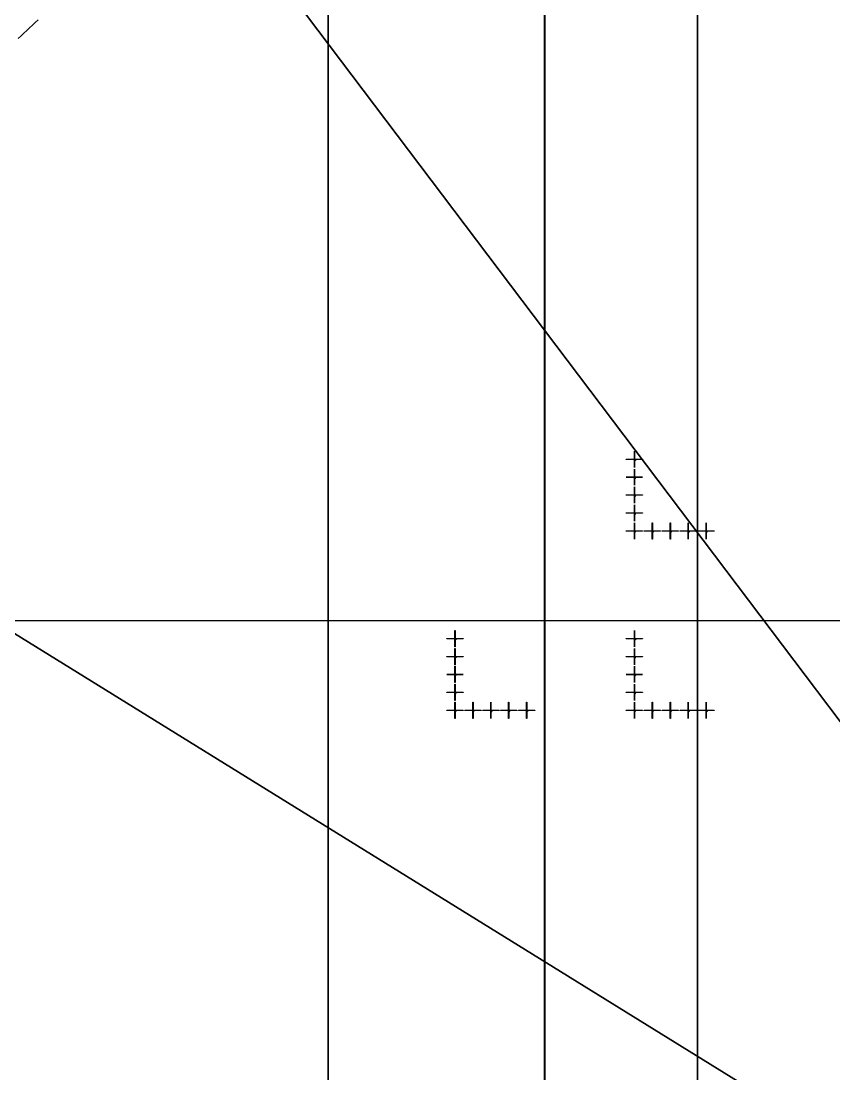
# Model space of a CAD drawing. Extents: x -25400 to 25400, y -24113 to 25400.
# Drawn here: x -15848 to -6775, y 4942 to 16697 of the extents above; entities that cross this region are included whole.
import ezdxf

# ---------------------------------------------------------------- set-up
doc = ezdxf.new("R2010")
doc.units = 0
for name, color, linetype in [('L0D0', 1, 'CONTINUOUS'), ('L1D0', 2, 'CONTINUOUS'), ('L3D0', 3, 'CONTINUOUS')]:
    doc.layers.add(name, color=color, linetype=linetype)

msp = doc.modelspace()

# ---------------------------------------------------------------- linework, layer by layer
at = {"layer": 'L0D0'}
for points in [[(-8299.673, -24005.737), (-8299.673, 24005.737)], [(-12421.944, 22155.255), (-12421.944, -22155.255)], [(-12421.944, -22155.255), (-12421.944, 22155.255), (-8299.673, 22155.255), (-8299.673, -24005.737)], [(-13800.333, 18274.595), (0, 0), (-19469.972, 12055.297)], [(0, 0), (-13800.333, 18274.595)], [(-15879.032, 16500.495), (-15847.729, 16530.562), (-15816.369, 16560.57), (-15784.952, 16590.518), (-15753.478, 16620.407), (-15721.948, 16650.236), (-15690.361, 16680.005), (-15658.718, 16709.714)], [(-19469.972, 12055.297), (0, 0)]]:
    msp.add_lwpolyline(points, dxfattribs=at)
at = {"layer": 'L1D0'}
for points in [[(-9002.75, 11812.5), (-9002.75, 11895.5), (-9000.25, 11895.5), (-9000.25, 11812.5)], [(-9092.5, 11803.25), (-9092.5, 11805.75), (-9009.5, 11805.75), (-9009.5, 11803.25)], [(-9001.7, 11799.5), (-9001.7, 11804.3), (-9006.5, 11804.3), (-9006.5, 11804.7), (-9001.7, 11804.7), (-9001.7, 11809.5), (-9001.3, 11809.5), (-9001.3, 11804.7), (-8996.5, 11804.7), (-8996.5, 11804.3), (-9001.3, 11804.3), (-9001.3, 11799.5)], [(-9002.75, 11713.5), (-9002.75, 11796.5), (-9000.25, 11796.5), (-9000.25, 11713.5)], [(-8995.5, 11793.944), (-8995.5, 11797.5), (-8991.056, 11797.5), (-8991.056, 11796.611), (-8994.611, 11796.611), (-8994.611, 11794.833), (-8991.944, 11794.833), (-8991.944, 11793.944)], [(-8995.5, 11791.278), (-8995.5, 11792.167), (-8991.944, 11792.167), (-8991.944, 11791.278)], [(-8993.5, 11803.25), (-8993.5, 11805.75), (-8910.5, 11805.75), (-8910.5, 11803.25)], [(-8991.944, 11792.167), (-8991.944, 11793.944), (-8991.056, 11793.944), (-8991.056, 11792.167)], [(-9002.75, 11612.5), (-9002.75, 11695.5), (-9000.25, 11695.5), (-9000.25, 11612.5)], [(-9092.5, 11603.25), (-9092.5, 11605.75), (-9009.5, 11605.75), (-9009.5, 11603.25)], [(-9001.7, 11599.5), (-9001.7, 11604.3), (-9006.5, 11604.3), (-9006.5, 11604.7), (-9001.7, 11604.7), (-9001.7, 11609.5), (-9001.3, 11609.5), (-9001.3, 11604.7), (-8996.5, 11604.7), (-8996.5, 11604.3), (-9001.3, 11604.3), (-9001.3, 11599.5)], [(-9002.75, 11513.5), (-9002.75, 11596.5), (-9000.25, 11596.5), (-9000.25, 11513.5)], [(-8992.833, 11591.278), (-8992.833, 11593.056), (-8995.5, 11593.056), (-8995.5, 11594.833), (-8994.611, 11594.833), (-8994.611, 11593.944), (-8992.833, 11593.944), (-8992.833, 11596.611), (-8993.722, 11596.611), (-8993.722, 11597.5), (-8991.944, 11597.5), (-8991.944, 11593.944), (-8991.056, 11593.944), (-8991.056, 11593.056), (-8991.944, 11593.056), (-8991.944, 11591.278)], [(-8994.611, 11594.833), (-8994.611, 11596.611), (-8993.722, 11596.611), (-8993.722, 11594.833)], [(-8993.5, 11603.25), (-8993.5, 11605.75), (-8910.5, 11605.75), (-8910.5, 11603.25)], [(-9092.5, 11403.25), (-9092.5, 11405.75), (-9009.5, 11405.75), (-9009.5, 11403.25)], [(-9001.7, 11399.5), (-9001.7, 11404.3), (-9006.5, 11404.3), (-9006.5, 11404.7), (-9001.7, 11404.7), (-9001.7, 11409.5), (-9001.3, 11409.5), (-9001.3, 11404.7), (-8996.5, 11404.7), (-8996.5, 11404.3), (-9001.3, 11404.3), (-9001.3, 11399.5)], [(-9002.75, 11412.5), (-9002.75, 11495.5), (-9000.25, 11495.5), (-9000.25, 11412.5)], [(-8993.5, 11403.25), (-8993.5, 11405.75), (-8910.5, 11405.75), (-8910.5, 11403.25)], [(-9002.75, 11313.5), (-9002.75, 11396.5), (-9000.25, 11396.5), (-9000.25, 11313.5)], [(-9002.75, 11212.5), (-9002.75, 11295.5), (-9000.25, 11295.5), (-9000.25, 11212.5)], [(-8995.5, 11396.611), (-8995.5, 11397.5), (-8991.944, 11397.5), (-8991.944, 11396.611)], [(-8995.5, 11391.278), (-8995.5, 11392.167), (-8991.944, 11392.167), (-8991.944, 11391.278)], [(-8994.611, 11393.944), (-8994.611, 11394.833), (-8991.944, 11394.833), (-8991.944, 11393.944)], [(-8991.944, 11394.833), (-8991.944, 11396.611), (-8991.056, 11396.611), (-8991.056, 11394.833)], [(-8991.944, 11392.167), (-8991.944, 11393.944), (-8991.056, 11393.944), (-8991.056, 11392.167)], [(-9092.5, 11203.25), (-9092.5, 11205.75), (-9009.5, 11205.75), (-9009.5, 11203.25)], [(-9001.7, 11199.5), (-9001.7, 11204.3), (-9006.5, 11204.3), (-9006.5, 11204.7), (-9001.7, 11204.7), (-9001.7, 11209.5), (-9001.3, 11209.5), (-9001.3, 11204.7), (-8996.5, 11204.7), (-8996.5, 11204.3), (-9001.3, 11204.3), (-9001.3, 11199.5)], [(-9002.75, 11113.5), (-9002.75, 11196.5), (-9000.25, 11196.5), (-9000.25, 11113.5)], [(-8995.5, 11195.722), (-8995.5, 11196.611), (-8994.611, 11196.611), (-8994.611, 11195.722)], [(-8995.5, 11191.278), (-8995.5, 11193.056), (-8994.611, 11193.056), (-8994.611, 11192.167), (-8991.056, 11192.167), (-8991.056, 11191.278)], [(-8994.611, 11196.611), (-8994.611, 11197.5), (-8991.944, 11197.5), (-8991.944, 11196.611)], [(-8994.611, 11193.056), (-8994.611, 11193.944), (-8992.833, 11193.944), (-8992.833, 11193.056)], [(-8993.5, 11203.25), (-8993.5, 11205.75), (-8910.5, 11205.75), (-8910.5, 11203.25)], [(-8992.833, 11193.944), (-8992.833, 11194.833), (-8991.944, 11194.833), (-8991.944, 11193.944)], [(-8991.944, 11194.833), (-8991.944, 11196.611), (-8991.056, 11196.611), (-8991.056, 11194.833)], [(-9002.75, 11012.5), (-9002.75, 11095.5), (-9000.25, 11095.5), (-9000.25, 11012.5)], [(-8802.75, 11012.5), (-8802.75, 11095.5), (-8800.25, 11095.5), (-8800.25, 11012.5)], [(-8602.75, 11012.5), (-8602.75, 11095.5), (-8600.25, 11095.5), (-8600.25, 11012.5)], [(-8402.75, 11012.5), (-8402.75, 11095.5), (-8400.25, 11095.5), (-8400.25, 11012.5)], [(-8202.75, 11012.5), (-8202.75, 11095.5), (-8200.25, 11095.5), (-8200.25, 11012.5)], [(-9092.5, 11003.25), (-9092.5, 11005.75), (-9009.5, 11005.75), (-9009.5, 11003.25)], [(-9001.7, 10999.5), (-9001.7, 11004.3), (-9006.5, 11004.3), (-9006.5, 11004.7), (-9001.7, 11004.7), (-9001.7, 11009.5), (-9001.3, 11009.5), (-9001.3, 11004.7), (-8996.5, 11004.7), (-8996.5, 11004.3), (-9001.3, 11004.3), (-9001.3, 10999.5)], [(-9002.75, 10913.5), (-9002.75, 10996.5), (-9000.25, 10996.5), (-9000.25, 10913.5)], [(-8994.611, 10991.278), (-8994.611, 10992.167), (-8993.722, 10992.167), (-8993.722, 10995.722), (-8994.611, 10995.722), (-8994.611, 10996.611), (-8993.722, 10996.611), (-8993.722, 10997.5), (-8992.833, 10997.5), (-8992.833, 10992.167), (-8991.944, 10992.167), (-8991.944, 10991.278)], [(-8993.5, 11003.25), (-8993.5, 11005.75), (-8910.5, 11005.75), (-8910.5, 11003.25)], [(-8892.5, 11003.25), (-8892.5, 11005.75), (-8809.5, 11005.75), (-8809.5, 11003.25)], [(-8801.7, 10999.5), (-8801.7, 11004.3), (-8806.5, 11004.3), (-8806.5, 11004.7), (-8801.7, 11004.7), (-8801.7, 11009.5), (-8801.3, 11009.5), (-8801.3, 11004.7), (-8796.5, 11004.7), (-8796.5, 11004.3), (-8801.3, 11004.3), (-8801.3, 10999.5)], [(-8802.75, 10913.5), (-8802.75, 10996.5), (-8800.25, 10996.5), (-8800.25, 10913.5)], [(-8795.5, 10995.722), (-8795.5, 10996.611), (-8794.611, 10996.611), (-8794.611, 10995.722)], [(-8795.5, 10991.278), (-8795.5, 10993.056), (-8794.611, 10993.056), (-8794.611, 10992.167), (-8791.056, 10992.167), (-8791.056, 10991.278)], [(-8794.611, 10996.611), (-8794.611, 10997.5), (-8791.944, 10997.5), (-8791.944, 10996.611)], [(-8794.611, 10993.056), (-8794.611, 10993.944), (-8792.833, 10993.944), (-8792.833, 10993.056)], [(-8793.5, 11003.25), (-8793.5, 11005.75), (-8710.5, 11005.75), (-8710.5, 11003.25)], [(-8792.833, 10993.944), (-8792.833, 10994.833), (-8791.944, 10994.833), (-8791.944, 10993.944)], [(-8791.944, 10994.833), (-8791.944, 10996.611), (-8791.056, 10996.611), (-8791.056, 10994.833)], [(-8692.5, 11003.25), (-8692.5, 11005.75), (-8609.5, 11005.75), (-8609.5, 11003.25)], [(-8601.7, 10999.5), (-8601.7, 11004.3), (-8606.5, 11004.3), (-8606.5, 11004.7), (-8601.7, 11004.7), (-8601.7, 11009.5), (-8601.3, 11009.5), (-8601.3, 11004.7), (-8596.5, 11004.7), (-8596.5, 11004.3), (-8601.3, 11004.3), (-8601.3, 10999.5)], [(-8602.75, 10913.5), (-8602.75, 10996.5), (-8600.25, 10996.5), (-8600.25, 10913.5)], [(-8595.5, 10996.611), (-8595.5, 10997.5), (-8591.944, 10997.5), (-8591.944, 10996.611)], [(-8595.5, 10991.278), (-8595.5, 10992.167), (-8591.944, 10992.167), (-8591.944, 10991.278)], [(-8594.611, 10993.944), (-8594.611, 10994.833), (-8591.944, 10994.833), (-8591.944, 10993.944)], [(-8593.5, 11003.25), (-8593.5, 11005.75), (-8510.5, 11005.75), (-8510.5, 11003.25)], [(-8591.944, 10994.833), (-8591.944, 10996.611), (-8591.056, 10996.611), (-8591.056, 10994.833)], [(-8591.944, 10992.167), (-8591.944, 10993.944), (-8591.056, 10993.944), (-8591.056, 10992.167)], [(-8492.5, 11003.25), (-8492.5, 11005.75), (-8409.5, 11005.75), (-8409.5, 11003.25)], [(-8401.7, 10999.5), (-8401.7, 11004.3), (-8406.5, 11004.3), (-8406.5, 11004.7), (-8401.7, 11004.7), (-8401.7, 11009.5), (-8401.3, 11009.5), (-8401.3, 11004.7), (-8396.5, 11004.7), (-8396.5, 11004.3), (-8401.3, 11004.3), (-8401.3, 10999.5)], [(-8402.75, 10913.5), (-8402.75, 10996.5), (-8400.25, 10996.5), (-8400.25, 10913.5)], [(-8392.833, 10991.278), (-8392.833, 10993.056), (-8395.5, 10993.056), (-8395.5, 10994.833), (-8394.611, 10994.833), (-8394.611, 10993.944), (-8392.833, 10993.944), (-8392.833, 10996.611), (-8393.722, 10996.611), (-8393.722, 10997.5), (-8391.944, 10997.5), (-8391.944, 10993.944), (-8391.056, 10993.944), (-8391.056, 10993.056), (-8391.944, 10993.056), (-8391.944, 10991.278)], [(-8394.611, 10994.833), (-8394.611, 10996.611), (-8393.722, 10996.611), (-8393.722, 10994.833)], [(-8393.5, 11003.25), (-8393.5, 11005.75), (-8310.5, 11005.75), (-8310.5, 11003.25)], [(-8292.5, 11003.25), (-8292.5, 11005.75), (-8209.5, 11005.75), (-8209.5, 11003.25)], [(-8201.7, 10999.5), (-8201.7, 11004.3), (-8206.5, 11004.3), (-8206.5, 11004.7), (-8201.7, 11004.7), (-8201.7, 11009.5), (-8201.3, 11009.5), (-8201.3, 11004.7), (-8196.5, 11004.7), (-8196.5, 11004.3), (-8201.3, 11004.3), (-8201.3, 10999.5)], [(-8202.75, 10913.5), (-8202.75, 10996.5), (-8200.25, 10996.5), (-8200.25, 10913.5)], [(-8195.5, 10993.944), (-8195.5, 10997.5), (-8191.056, 10997.5), (-8191.056, 10996.611), (-8194.611, 10996.611), (-8194.611, 10994.833), (-8191.944, 10994.833), (-8191.944, 10993.944)], [(-8195.5, 10991.278), (-8195.5, 10992.167), (-8191.944, 10992.167), (-8191.944, 10991.278)], [(-8193.5, 11003.25), (-8193.5, 11005.75), (-8110.5, 11005.75), (-8110.5, 11003.25)], [(-8191.944, 10992.167), (-8191.944, 10993.944), (-8191.056, 10993.944), (-8191.056, 10992.167)], [(-11005.75, 9809.5), (-11005.75, 9892.5), (-11003.25, 9892.5), (-11003.25, 9809.5)], [(-9002.75, 9809.5), (-9002.75, 9892.5), (-9000.25, 9892.5), (-9000.25, 9809.5)], [(-11095.5, 9800.25), (-11095.5, 9802.75), (-11012.5, 9802.75), (-11012.5, 9800.25)], [(-11004.7, 9796.5), (-11004.7, 9801.3), (-11009.5, 9801.3), (-11009.5, 9801.7), (-11004.7, 9801.7), (-11004.7, 9806.5), (-11004.3, 9806.5), (-11004.3, 9801.7), (-10999.5, 9801.7), (-10999.5, 9801.3), (-11004.3, 9801.3), (-11004.3, 9796.5)], [(-11005.75, 9710.5), (-11005.75, 9793.5), (-11003.25, 9793.5), (-11003.25, 9710.5)], [(-10998.5, 9790.944), (-10998.5, 9794.5), (-10994.056, 9794.5), (-10994.056, 9793.611), (-10997.611, 9793.611), (-10997.611, 9791.833), (-10994.944, 9791.833), (-10994.944, 9790.944)], [(-10998.5, 9788.278), (-10998.5, 9789.167), (-10994.944, 9789.167), (-10994.944, 9788.278)], [(-10996.5, 9800.25), (-10996.5, 9802.75), (-10913.5, 9802.75), (-10913.5, 9800.25)], [(-10994.944, 9789.167), (-10994.944, 9790.944), (-10994.056, 9790.944), (-10994.056, 9789.167)], [(-9092.5, 9800.25), (-9092.5, 9802.75), (-9009.5, 9802.75), (-9009.5, 9800.25)], [(-9001.7, 9796.5), (-9001.7, 9801.3), (-9006.5, 9801.3), (-9006.5, 9801.7), (-9001.7, 9801.7), (-9001.7, 9806.5), (-9001.3, 9806.5), (-9001.3, 9801.7), (-8996.5, 9801.7), (-8996.5, 9801.3), (-9001.3, 9801.3), (-9001.3, 9796.5)], [(-9002.75, 9710.5), (-9002.75, 9793.5), (-9000.25, 9793.5), (-9000.25, 9710.5)], [(-8995.5, 9790.944), (-8995.5, 9794.5), (-8991.056, 9794.5), (-8991.056, 9793.611), (-8994.611, 9793.611), (-8994.611, 9791.833), (-8991.944, 9791.833), (-8991.944, 9790.944)], [(-8995.5, 9788.278), (-8995.5, 9789.167), (-8991.944, 9789.167), (-8991.944, 9788.278)], [(-8993.5, 9800.25), (-8993.5, 9802.75), (-8910.5, 9802.75), (-8910.5, 9800.25)], [(-8991.944, 9789.167), (-8991.944, 9790.944), (-8991.056, 9790.944), (-8991.056, 9789.167)], [(-11005.75, 9609.5), (-11005.75, 9692.5), (-11003.25, 9692.5), (-11003.25, 9609.5)], [(-9002.75, 9609.5), (-9002.75, 9692.5), (-9000.25, 9692.5), (-9000.25, 9609.5)], [(-11095.5, 9600.25), (-11095.5, 9602.75), (-11012.5, 9602.75), (-11012.5, 9600.25)], [(-11004.7, 9596.5), (-11004.7, 9601.3), (-11009.5, 9601.3), (-11009.5, 9601.7), (-11004.7, 9601.7), (-11004.7, 9606.5), (-11004.3, 9606.5), (-11004.3, 9601.7), (-10999.5, 9601.7), (-10999.5, 9601.3), (-11004.3, 9601.3), (-11004.3, 9596.5)], [(-11005.75, 9510.5), (-11005.75, 9593.5), (-11003.25, 9593.5), (-11003.25, 9510.5)], [(-10995.833, 9588.278), (-10995.833, 9590.056), (-10998.5, 9590.056), (-10998.5, 9591.833), (-10997.611, 9591.833), (-10997.611, 9590.944), (-10995.833, 9590.944), (-10995.833, 9593.611), (-10996.722, 9593.611), (-10996.722, 9594.5), (-10994.944, 9594.5), (-10994.944, 9590.944), (-10994.056, 9590.944), (-10994.056, 9590.056), (-10994.944, 9590.056), (-10994.944, 9588.278)], [(-10997.611, 9591.833), (-10997.611, 9593.611), (-10996.722, 9593.611), (-10996.722, 9591.833)], [(-10996.5, 9600.25), (-10996.5, 9602.75), (-10913.5, 9602.75), (-10913.5, 9600.25)], [(-9092.5, 9600.25), (-9092.5, 9602.75), (-9009.5, 9602.75), (-9009.5, 9600.25)], [(-9001.7, 9596.5), (-9001.7, 9601.3), (-9006.5, 9601.3), (-9006.5, 9601.7), (-9001.7, 9601.7), (-9001.7, 9606.5), (-9001.3, 9606.5), (-9001.3, 9601.7), (-8996.5, 9601.7), (-8996.5, 9601.3), (-9001.3, 9601.3), (-9001.3, 9596.5)], [(-9002.75, 9510.5), (-9002.75, 9593.5), (-9000.25, 9593.5), (-9000.25, 9510.5)], [(-8992.833, 9588.278), (-8992.833, 9590.056), (-8995.5, 9590.056), (-8995.5, 9591.833), (-8994.611, 9591.833), (-8994.611, 9590.944), (-8992.833, 9590.944), (-8992.833, 9593.611), (-8993.722, 9593.611), (-8993.722, 9594.5), (-8991.944, 9594.5), (-8991.944, 9590.944), (-8991.056, 9590.944), (-8991.056, 9590.056), (-8991.944, 9590.056), (-8991.944, 9588.278)], [(-8994.611, 9591.833), (-8994.611, 9593.611), (-8993.722, 9593.611), (-8993.722, 9591.833)], [(-8993.5, 9600.25), (-8993.5, 9602.75), (-8910.5, 9602.75), (-8910.5, 9600.25)], [(-11004.7, 9396.5), (-11004.7, 9401.3), (-11009.5, 9401.3), (-11009.5, 9401.7), (-11004.7, 9401.7), (-11004.7, 9406.5), (-11004.3, 9406.5), (-11004.3, 9401.7), (-10999.5, 9401.7), (-10999.5, 9401.3), (-11004.3, 9401.3), (-11004.3, 9396.5)], [(-11005.75, 9409.5), (-11005.75, 9492.5), (-11003.25, 9492.5), (-11003.25, 9409.5)], [(-9001.7, 9396.5), (-9001.7, 9401.3), (-9006.5, 9401.3), (-9006.5, 9401.7), (-9001.7, 9401.7), (-9001.7, 9406.5), (-9001.3, 9406.5), (-9001.3, 9401.7), (-8996.5, 9401.7), (-8996.5, 9401.3), (-9001.3, 9401.3), (-9001.3, 9396.5)], [(-9002.75, 9409.5), (-9002.75, 9492.5), (-9000.25, 9492.5), (-9000.25, 9409.5)], [(-11095.5, 9400.25), (-11095.5, 9402.75), (-11012.5, 9402.75), (-11012.5, 9400.25)], [(-11005.75, 9310.5), (-11005.75, 9393.5), (-11003.25, 9393.5), (-11003.25, 9310.5)], [(-11005.75, 9209.5), (-11005.75, 9292.5), (-11003.25, 9292.5), (-11003.25, 9209.5)], [(-10998.5, 9393.611), (-10998.5, 9394.5), (-10994.944, 9394.5), (-10994.944, 9393.611)], [(-10998.5, 9388.278), (-10998.5, 9389.167), (-10994.944, 9389.167), (-10994.944, 9388.278)], [(-10997.611, 9390.944), (-10997.611, 9391.833), (-10994.944, 9391.833), (-10994.944, 9390.944)], [(-10996.5, 9400.25), (-10996.5, 9402.75), (-10913.5, 9402.75), (-10913.5, 9400.25)], [(-10994.944, 9391.833), (-10994.944, 9393.611), (-10994.056, 9393.611), (-10994.056, 9391.833)], [(-10994.944, 9389.167), (-10994.944, 9390.944), (-10994.056, 9390.944), (-10994.056, 9389.167)], [(-9092.5, 9400.25), (-9092.5, 9402.75), (-9009.5, 9402.75), (-9009.5, 9400.25)], [(-9002.75, 9310.5), (-9002.75, 9393.5), (-9000.25, 9393.5), (-9000.25, 9310.5)], [(-9002.75, 9209.5), (-9002.75, 9292.5), (-9000.25, 9292.5), (-9000.25, 9209.5)], [(-8995.5, 9393.611), (-8995.5, 9394.5), (-8991.944, 9394.5), (-8991.944, 9393.611)], [(-8995.5, 9388.278), (-8995.5, 9389.167), (-8991.944, 9389.167), (-8991.944, 9388.278)], [(-8994.611, 9390.944), (-8994.611, 9391.833), (-8991.944, 9391.833), (-8991.944, 9390.944)], [(-8993.5, 9400.25), (-8993.5, 9402.75), (-8910.5, 9402.75), (-8910.5, 9400.25)], [(-8991.944, 9391.833), (-8991.944, 9393.611), (-8991.056, 9393.611), (-8991.056, 9391.833)], [(-8991.944, 9389.167), (-8991.944, 9390.944), (-8991.056, 9390.944), (-8991.056, 9389.167)], [(-11095.5, 9200.25), (-11095.5, 9202.75), (-11012.5, 9202.75), (-11012.5, 9200.25)], [(-11004.7, 9196.5), (-11004.7, 9201.3), (-11009.5, 9201.3), (-11009.5, 9201.7), (-11004.7, 9201.7), (-11004.7, 9206.5), (-11004.3, 9206.5), (-11004.3, 9201.7), (-10999.5, 9201.7), (-10999.5, 9201.3), (-11004.3, 9201.3), (-11004.3, 9196.5)], [(-11005.75, 9110.5), (-11005.75, 9193.5), (-11003.25, 9193.5), (-11003.25, 9110.5)], [(-10998.5, 9192.722), (-10998.5, 9193.611), (-10997.611, 9193.611), (-10997.611, 9192.722)], [(-10998.5, 9188.278), (-10998.5, 9190.056), (-10997.611, 9190.056), (-10997.611, 9189.167), (-10994.056, 9189.167), (-10994.056, 9188.278)], [(-10997.611, 9193.611), (-10997.611, 9194.5), (-10994.944, 9194.5), (-10994.944, 9193.611)], [(-10997.611, 9190.056), (-10997.611, 9190.944), (-10995.833, 9190.944), (-10995.833, 9190.056)], [(-10996.5, 9200.25), (-10996.5, 9202.75), (-10913.5, 9202.75), (-10913.5, 9200.25)], [(-10995.833, 9190.944), (-10995.833, 9191.833), (-10994.944, 9191.833), (-10994.944, 9190.944)], [(-10994.944, 9191.833), (-10994.944, 9193.611), (-10994.056, 9193.611), (-10994.056, 9191.833)], [(-9092.5, 9200.25), (-9092.5, 9202.75), (-9009.5, 9202.75), (-9009.5, 9200.25)], [(-9001.7, 9196.5), (-9001.7, 9201.3), (-9006.5, 9201.3), (-9006.5, 9201.7), (-9001.7, 9201.7), (-9001.7, 9206.5), (-9001.3, 9206.5), (-9001.3, 9201.7), (-8996.5, 9201.7), (-8996.5, 9201.3), (-9001.3, 9201.3), (-9001.3, 9196.5)], [(-9002.75, 9110.5), (-9002.75, 9193.5), (-9000.25, 9193.5), (-9000.25, 9110.5)], [(-8995.5, 9192.722), (-8995.5, 9193.611), (-8994.611, 9193.611), (-8994.611, 9192.722)], [(-8995.5, 9188.278), (-8995.5, 9190.056), (-8994.611, 9190.056), (-8994.611, 9189.167), (-8991.056, 9189.167), (-8991.056, 9188.278)], [(-8994.611, 9193.611), (-8994.611, 9194.5), (-8991.944, 9194.5), (-8991.944, 9193.611)], [(-8994.611, 9190.056), (-8994.611, 9190.944), (-8992.833, 9190.944), (-8992.833, 9190.056)], [(-8993.5, 9200.25), (-8993.5, 9202.75), (-8910.5, 9202.75), (-8910.5, 9200.25)], [(-8992.833, 9190.944), (-8992.833, 9191.833), (-8991.944, 9191.833), (-8991.944, 9190.944)], [(-8991.944, 9191.833), (-8991.944, 9193.611), (-8991.056, 9193.611), (-8991.056, 9191.833)], [(-11005.75, 9009.5), (-11005.75, 9092.5), (-11003.25, 9092.5), (-11003.25, 9009.5)], [(-10805.75, 9009.5), (-10805.75, 9092.5), (-10803.25, 9092.5), (-10803.25, 9009.5)], [(-10605.75, 9009.5), (-10605.75, 9092.5), (-10603.25, 9092.5), (-10603.25, 9009.5)], [(-10405.75, 9009.5), (-10405.75, 9092.5), (-10403.25, 9092.5), (-10403.25, 9009.5)], [(-10205.75, 9009.5), (-10205.75, 9092.5), (-10203.25, 9092.5), (-10203.25, 9009.5)], [(-9002.75, 9009.5), (-9002.75, 9092.5), (-9000.25, 9092.5), (-9000.25, 9009.5)], [(-8802.75, 9009.5), (-8802.75, 9092.5), (-8800.25, 9092.5), (-8800.25, 9009.5)], [(-8602.75, 9009.5), (-8602.75, 9092.5), (-8600.25, 9092.5), (-8600.25, 9009.5)], [(-8402.75, 9009.5), (-8402.75, 9092.5), (-8400.25, 9092.5), (-8400.25, 9009.5)], [(-8202.75, 9009.5), (-8202.75, 9092.5), (-8200.25, 9092.5), (-8200.25, 9009.5)], [(-11095.5, 9000.25), (-11095.5, 9002.75), (-11012.5, 9002.75), (-11012.5, 9000.25)], [(-11004.7, 8996.5), (-11004.7, 9001.3), (-11009.5, 9001.3), (-11009.5, 9001.7), (-11004.7, 9001.7), (-11004.7, 9006.5), (-11004.3, 9006.5), (-11004.3, 9001.7), (-10999.5, 9001.7), (-10999.5, 9001.3), (-11004.3, 9001.3), (-11004.3, 8996.5)], [(-11005.75, 8910.5), (-11005.75, 8993.5), (-11003.25, 8993.5), (-11003.25, 8910.5)], [(-10997.611, 8988.278), (-10997.611, 8989.167), (-10996.722, 8989.167), (-10996.722, 8992.722), (-10997.611, 8992.722), (-10997.611, 8993.611), (-10996.722, 8993.611), (-10996.722, 8994.5), (-10995.833, 8994.5), (-10995.833, 8989.167), (-10994.944, 8989.167), (-10994.944, 8988.278)], [(-10996.5, 9000.25), (-10996.5, 9002.75), (-10913.5, 9002.75), (-10913.5, 9000.25)], [(-10895.5, 9000.25), (-10895.5, 9002.75), (-10812.5, 9002.75), (-10812.5, 9000.25)], [(-10804.7, 8996.5), (-10804.7, 9001.3), (-10809.5, 9001.3), (-10809.5, 9001.7), (-10804.7, 9001.7), (-10804.7, 9006.5), (-10804.3, 9006.5), (-10804.3, 9001.7), (-10799.5, 9001.7), (-10799.5, 9001.3), (-10804.3, 9001.3), (-10804.3, 8996.5)], [(-10805.75, 8910.5), (-10805.75, 8993.5), (-10803.25, 8993.5), (-10803.25, 8910.5)], [(-10798.5, 8992.722), (-10798.5, 8993.611), (-10797.611, 8993.611), (-10797.611, 8992.722)], [(-10798.5, 8988.278), (-10798.5, 8990.056), (-10797.611, 8990.056), (-10797.611, 8989.167), (-10794.056, 8989.167), (-10794.056, 8988.278)], [(-10797.611, 8993.611), (-10797.611, 8994.5), (-10794.944, 8994.5), (-10794.944, 8993.611)], [(-10797.611, 8990.056), (-10797.611, 8990.944), (-10795.833, 8990.944), (-10795.833, 8990.056)], [(-10796.5, 9000.25), (-10796.5, 9002.75), (-10713.5, 9002.75), (-10713.5, 9000.25)], [(-10795.833, 8990.944), (-10795.833, 8991.833), (-10794.944, 8991.833), (-10794.944, 8990.944)], [(-10794.944, 8991.833), (-10794.944, 8993.611), (-10794.056, 8993.611), (-10794.056, 8991.833)], [(-10695.5, 9000.25), (-10695.5, 9002.75), (-10612.5, 9002.75), (-10612.5, 9000.25)], [(-10604.7, 8996.5), (-10604.7, 9001.3), (-10609.5, 9001.3), (-10609.5, 9001.7), (-10604.7, 9001.7), (-10604.7, 9006.5), (-10604.3, 9006.5), (-10604.3, 9001.7), (-10599.5, 9001.7), (-10599.5, 9001.3), (-10604.3, 9001.3), (-10604.3, 8996.5)], [(-10605.75, 8910.5), (-10605.75, 8993.5), (-10603.25, 8993.5), (-10603.25, 8910.5)], [(-10598.5, 8993.611), (-10598.5, 8994.5), (-10594.944, 8994.5), (-10594.944, 8993.611)], [(-10598.5, 8988.278), (-10598.5, 8989.167), (-10594.944, 8989.167), (-10594.944, 8988.278)], [(-10597.611, 8990.944), (-10597.611, 8991.833), (-10594.944, 8991.833), (-10594.944, 8990.944)], [(-10596.5, 9000.25), (-10596.5, 9002.75), (-10513.5, 9002.75), (-10513.5, 9000.25)], [(-10594.944, 8991.833), (-10594.944, 8993.611), (-10594.056, 8993.611), (-10594.056, 8991.833)], [(-10594.944, 8989.167), (-10594.944, 8990.944), (-10594.056, 8990.944), (-10594.056, 8989.167)], [(-10495.5, 9000.25), (-10495.5, 9002.75), (-10412.5, 9002.75), (-10412.5, 9000.25)], [(-10404.7, 8996.5), (-10404.7, 9001.3), (-10409.5, 9001.3), (-10409.5, 9001.7), (-10404.7, 9001.7), (-10404.7, 9006.5), (-10404.3, 9006.5), (-10404.3, 9001.7), (-10399.5, 9001.7), (-10399.5, 9001.3), (-10404.3, 9001.3), (-10404.3, 8996.5)], [(-10405.75, 8910.5), (-10405.75, 8993.5), (-10403.25, 8993.5), (-10403.25, 8910.5)], [(-10395.833, 8988.278), (-10395.833, 8990.056), (-10398.5, 8990.056), (-10398.5, 8991.833), (-10397.611, 8991.833), (-10397.611, 8990.944), (-10395.833, 8990.944), (-10395.833, 8993.611), (-10396.722, 8993.611), (-10396.722, 8994.5), (-10394.944, 8994.5), (-10394.944, 8990.944), (-10394.056, 8990.944), (-10394.056, 8990.056), (-10394.944, 8990.056), (-10394.944, 8988.278)], [(-10397.611, 8991.833), (-10397.611, 8993.611), (-10396.722, 8993.611), (-10396.722, 8991.833)], [(-10396.5, 9000.25), (-10396.5, 9002.75), (-10313.5, 9002.75), (-10313.5, 9000.25)], [(-10295.5, 9000.25), (-10295.5, 9002.75), (-10212.5, 9002.75), (-10212.5, 9000.25)], [(-10204.7, 8996.5), (-10204.7, 9001.3), (-10209.5, 9001.3), (-10209.5, 9001.7), (-10204.7, 9001.7), (-10204.7, 9006.5), (-10204.3, 9006.5), (-10204.3, 9001.7), (-10199.5, 9001.7), (-10199.5, 9001.3), (-10204.3, 9001.3), (-10204.3, 8996.5)], [(-10205.75, 8910.5), (-10205.75, 8993.5), (-10203.25, 8993.5), (-10203.25, 8910.5)], [(-10198.5, 8990.944), (-10198.5, 8994.5), (-10194.056, 8994.5), (-10194.056, 8993.611), (-10197.611, 8993.611), (-10197.611, 8991.833), (-10194.944, 8991.833), (-10194.944, 8990.944)], [(-10198.5, 8988.278), (-10198.5, 8989.167), (-10194.944, 8989.167), (-10194.944, 8988.278)], [(-10196.5, 9000.25), (-10196.5, 9002.75), (-10113.5, 9002.75), (-10113.5, 9000.25)], [(-10194.944, 8989.167), (-10194.944, 8990.944), (-10194.056, 8990.944), (-10194.056, 8989.167)], [(-9092.5, 9000.25), (-9092.5, 9002.75), (-9009.5, 9002.75), (-9009.5, 9000.25)], [(-9001.7, 8996.5), (-9001.7, 9001.3), (-9006.5, 9001.3), (-9006.5, 9001.7), (-9001.7, 9001.7), (-9001.7, 9006.5), (-9001.3, 9006.5), (-9001.3, 9001.7), (-8996.5, 9001.7), (-8996.5, 9001.3), (-9001.3, 9001.3), (-9001.3, 8996.5)], [(-9002.75, 8910.5), (-9002.75, 8993.5), (-9000.25, 8993.5), (-9000.25, 8910.5)], [(-8994.611, 8988.278), (-8994.611, 8989.167), (-8993.722, 8989.167), (-8993.722, 8992.722), (-8994.611, 8992.722), (-8994.611, 8993.611), (-8993.722, 8993.611), (-8993.722, 8994.5), (-8992.833, 8994.5), (-8992.833, 8989.167), (-8991.944, 8989.167), (-8991.944, 8988.278)], [(-8993.5, 9000.25), (-8993.5, 9002.75), (-8910.5, 9002.75), (-8910.5, 9000.25)], [(-8892.5, 9000.25), (-8892.5, 9002.75), (-8809.5, 9002.75), (-8809.5, 9000.25)], [(-8801.7, 8996.5), (-8801.7, 9001.3), (-8806.5, 9001.3), (-8806.5, 9001.7), (-8801.7, 9001.7), (-8801.7, 9006.5), (-8801.3, 9006.5), (-8801.3, 9001.7), (-8796.5, 9001.7), (-8796.5, 9001.3), (-8801.3, 9001.3), (-8801.3, 8996.5)], [(-8802.75, 8910.5), (-8802.75, 8993.5), (-8800.25, 8993.5), (-8800.25, 8910.5)], [(-8795.5, 8992.722), (-8795.5, 8993.611), (-8794.611, 8993.611), (-8794.611, 8992.722)], [(-8795.5, 8988.278), (-8795.5, 8990.056), (-8794.611, 8990.056), (-8794.611, 8989.167), (-8791.056, 8989.167), (-8791.056, 8988.278)], [(-8794.611, 8993.611), (-8794.611, 8994.5), (-8791.944, 8994.5), (-8791.944, 8993.611)], [(-8794.611, 8990.056), (-8794.611, 8990.944), (-8792.833, 8990.944), (-8792.833, 8990.056)], [(-8793.5, 9000.25), (-8793.5, 9002.75), (-8710.5, 9002.75), (-8710.5, 9000.25)], [(-8792.833, 8990.944), (-8792.833, 8991.833), (-8791.944, 8991.833), (-8791.944, 8990.944)], [(-8791.944, 8991.833), (-8791.944, 8993.611), (-8791.056, 8993.611), (-8791.056, 8991.833)], [(-8692.5, 9000.25), (-8692.5, 9002.75), (-8609.5, 9002.75), (-8609.5, 9000.25)], [(-8601.7, 8996.5), (-8601.7, 9001.3), (-8606.5, 9001.3), (-8606.5, 9001.7), (-8601.7, 9001.7), (-8601.7, 9006.5), (-8601.3, 9006.5), (-8601.3, 9001.7), (-8596.5, 9001.7), (-8596.5, 9001.3), (-8601.3, 9001.3), (-8601.3, 8996.5)], [(-8602.75, 8910.5), (-8602.75, 8993.5), (-8600.25, 8993.5), (-8600.25, 8910.5)], [(-8595.5, 8993.611), (-8595.5, 8994.5), (-8591.944, 8994.5), (-8591.944, 8993.611)], [(-8595.5, 8988.278), (-8595.5, 8989.167), (-8591.944, 8989.167), (-8591.944, 8988.278)], [(-8594.611, 8990.944), (-8594.611, 8991.833), (-8591.944, 8991.833), (-8591.944, 8990.944)], [(-8593.5, 9000.25), (-8593.5, 9002.75), (-8510.5, 9002.75), (-8510.5, 9000.25)], [(-8591.944, 8991.833), (-8591.944, 8993.611), (-8591.056, 8993.611), (-8591.056, 8991.833)], [(-8591.944, 8989.167), (-8591.944, 8990.944), (-8591.056, 8990.944), (-8591.056, 8989.167)], [(-8492.5, 9000.25), (-8492.5, 9002.75), (-8409.5, 9002.75), (-8409.5, 9000.25)], [(-8401.7, 8996.5), (-8401.7, 9001.3), (-8406.5, 9001.3), (-8406.5, 9001.7), (-8401.7, 9001.7), (-8401.7, 9006.5), (-8401.3, 9006.5), (-8401.3, 9001.7), (-8396.5, 9001.7), (-8396.5, 9001.3), (-8401.3, 9001.3), (-8401.3, 8996.5)], [(-8402.75, 8910.5), (-8402.75, 8993.5), (-8400.25, 8993.5), (-8400.25, 8910.5)], [(-8392.833, 8988.278), (-8392.833, 8990.056), (-8395.5, 8990.056), (-8395.5, 8991.833), (-8394.611, 8991.833), (-8394.611, 8990.944), (-8392.833, 8990.944), (-8392.833, 8993.611), (-8393.722, 8993.611), (-8393.722, 8994.5), (-8391.944, 8994.5), (-8391.944, 8990.944), (-8391.056, 8990.944), (-8391.056, 8990.056), (-8391.944, 8990.056), (-8391.944, 8988.278)], [(-8394.611, 8991.833), (-8394.611, 8993.611), (-8393.722, 8993.611), (-8393.722, 8991.833)], [(-8393.5, 9000.25), (-8393.5, 9002.75), (-8310.5, 9002.75), (-8310.5, 9000.25)], [(-8292.5, 9000.25), (-8292.5, 9002.75), (-8209.5, 9002.75), (-8209.5, 9000.25)], [(-8201.7, 8996.5), (-8201.7, 9001.3), (-8206.5, 9001.3), (-8206.5, 9001.7), (-8201.7, 9001.7), (-8201.7, 9006.5), (-8201.3, 9006.5), (-8201.3, 9001.7), (-8196.5, 9001.7), (-8196.5, 9001.3), (-8201.3, 9001.3), (-8201.3, 8996.5)], [(-8202.75, 8910.5), (-8202.75, 8993.5), (-8200.25, 8993.5), (-8200.25, 8910.5)], [(-8195.5, 8990.944), (-8195.5, 8994.5), (-8191.056, 8994.5), (-8191.056, 8993.611), (-8194.611, 8993.611), (-8194.611, 8991.833), (-8191.944, 8991.833), (-8191.944, 8990.944)], [(-8195.5, 8988.278), (-8195.5, 8989.167), (-8191.944, 8989.167), (-8191.944, 8988.278)], [(-8193.5, 9000.25), (-8193.5, 9002.75), (-8110.5, 9002.75), (-8110.5, 9000.25)], [(-8191.944, 8989.167), (-8191.944, 8990.944), (-8191.056, 8990.944), (-8191.056, 8989.167)]]:
    msp.add_lwpolyline(points, close=True, dxfattribs=at)
at = {"layer": 'L3D0'}
for points in [[(-1.5, 20004.5), (-10001.5, 20004.5), (-10001.5, 10004.5), (-10004.5, 10004.5), (-10004.5, 20007.5), (10004.5, 20007.5)], [(-1.5, 10001.5), (-10001.5, 10001.5), (-10001.5, 1.5), (-10004.5, 1.5), (-10004.5, 10001.5), (-20004.5, 10001.5), (-20004.5, 1.5), (-20007.5, 1.5), (-20007.5, 10004.5), (-10004.5, 10004.5), (-10001.5, 10004.5), (-1.5, 10004.5)]]:
    msp.add_lwpolyline(points, dxfattribs=at)

doc.saveas('drawing.dxf')
